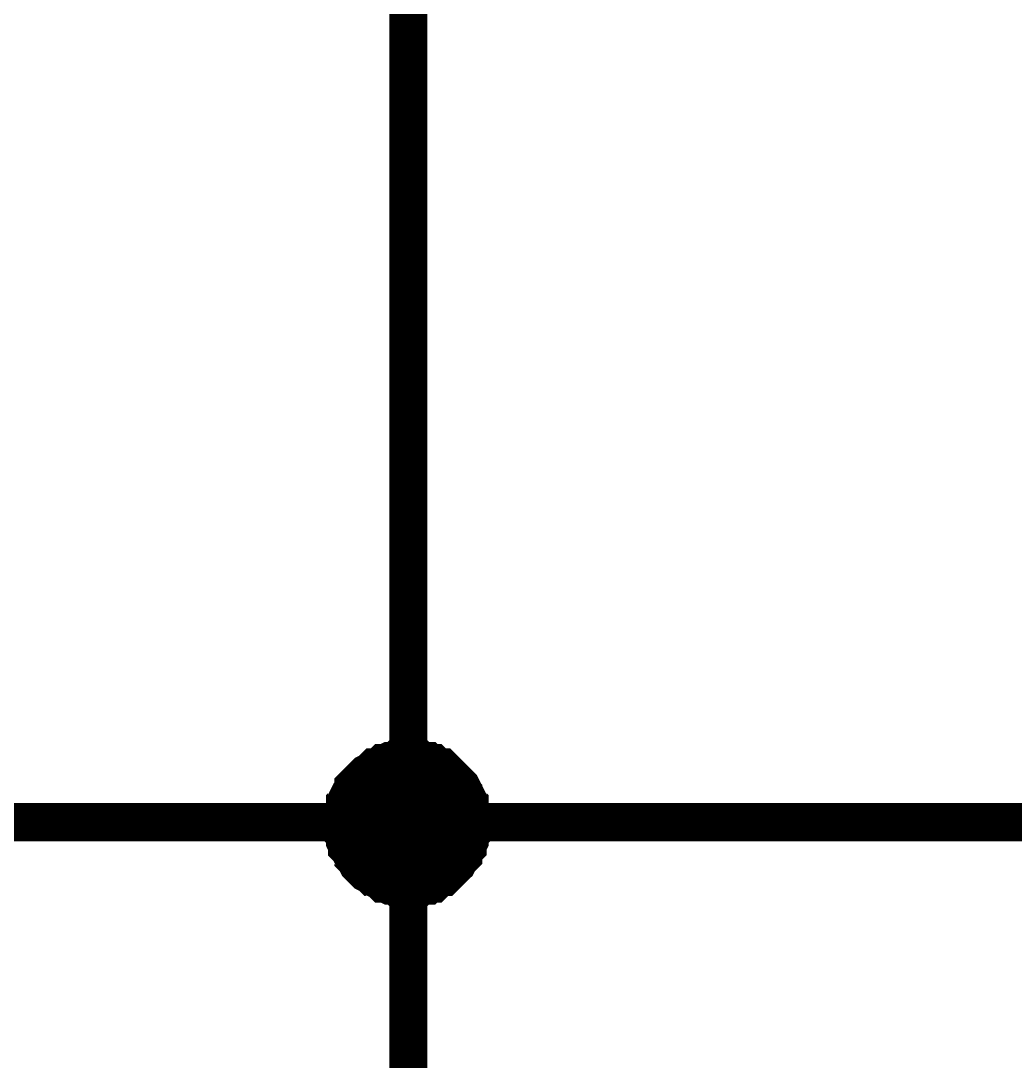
# Model space of a CAD drawing. Header units: millimetres. Extents: x -2024 to 917, y -725 to 13.
# Drawn here: x -1782.01 to -1774.22, y -188.53 to -180.37 of the extents above; entities that cross this region are included whole.
import ezdxf

# ---------------------------------------------------------------- set-up
doc = ezdxf.new("R2010")
doc.units = ezdxf.units.MM

msp = doc.modelspace()

# ---------------------------------------------------------------- linework, layer by layer
at = {"color": 7}
for points, const_width in [([(-1776.4764, -169.1717), (-1778.9756, -169.1717), (-1778.9756, -186.6579)], 0.2997), ([(-1779.4887, -186.6579), (-1779.4887, -186.6413), (-1779.4887, -186.6082), (-1779.4887, -186.5917), (-1779.4721, -186.5585), (-1779.4721, -186.542), (-1779.4721, -186.5089), (-1779.4556, -186.4923), (-1779.4556, -186.4758), (-1779.439, -186.4426), (-1779.4225, -186.4261), (-1779.4059, -186.4095), (-1779.4059, -186.3764), (-1779.3894, -186.3598), (-1779.3728, -186.3433), (-1779.3563, -186.3267), (-1779.3397, -186.3102), (-1779.3232, -186.2936), (-1779.3066, -186.277), (-1779.2735, -186.2605), (-1779.257, -186.2439), (-1779.2404, -186.2274), (-1779.2239, -186.2274), (-1779.1908, -186.2108), (-1779.1742, -186.1943), (-1779.1577, -186.1943), (-1779.1246, -186.1777), (-1779.108, -186.1777), (-1779.0749, -186.1777), (-1779.0583, -186.1611), (-1779.0252, -186.1611), (-1779.0087, -186.1611), (-1778.9756, -186.1611)], 0.2997), ([(-1779.4887, -186.6579), (-1779.4887, -186.6413), (-1779.4887, -186.6082), (-1779.4887, -186.5917), (-1779.4721, -186.5585), (-1779.4721, -186.542), (-1779.4721, -186.5089), (-1779.4556, -186.4923), (-1779.4556, -186.4758), (-1779.439, -186.4426), (-1779.4225, -186.4261), (-1779.4059, -186.4095), (-1779.4059, -186.3764), (-1779.3894, -186.3598), (-1779.3728, -186.3433), (-1779.3563, -186.3267), (-1779.3397, -186.3102), (-1779.3232, -186.2936), (-1779.3066, -186.277), (-1779.2735, -186.2605), (-1779.257, -186.2439), (-1779.2404, -186.2274), (-1779.2239, -186.2274), (-1779.1908, -186.2108), (-1779.1742, -186.1943), (-1779.1577, -186.1943), (-1779.1246, -186.1777), (-1779.108, -186.1777), (-1779.0749, -186.1777), (-1779.0583, -186.1611), (-1779.0252, -186.1611), (-1779.0087, -186.1611), (-1778.9756, -186.1611)], 0.2997), ([(-1779.4887, -186.6579), (-1779.4887, -186.6413), (-1779.4887, -186.6082), (-1779.4887, -186.5917), (-1779.4721, -186.5585), (-1779.4721, -186.542), (-1779.4721, -186.5089), (-1779.4556, -186.4923), (-1779.4556, -186.4758), (-1779.439, -186.4426), (-1779.4225, -186.4261), (-1779.4059, -186.4095), (-1779.4059, -186.3764), (-1779.3894, -186.3598), (-1779.3728, -186.3433), (-1779.3563, -186.3267), (-1779.3397, -186.3102), (-1779.3232, -186.2936), (-1779.3066, -186.277), (-1779.2735, -186.2605), (-1779.257, -186.2439), (-1779.2404, -186.2274), (-1779.2239, -186.2274), (-1779.1908, -186.2108), (-1779.1742, -186.1943), (-1779.1577, -186.1943), (-1779.1246, -186.1777), (-1779.108, -186.1777), (-1779.0749, -186.1777), (-1779.0583, -186.1611), (-1779.0252, -186.1611), (-1779.0087, -186.1611), (-1778.9756, -186.1611)], 0.2997), ([(-1779.4887, -186.6579), (-1779.4887, -186.6413), (-1779.4887, -186.6082), (-1779.4887, -186.5917), (-1779.4721, -186.5585), (-1779.4721, -186.542), (-1779.4721, -186.5089), (-1779.4556, -186.4923), (-1779.4556, -186.4758), (-1779.439, -186.4426), (-1779.4225, -186.4261), (-1779.4059, -186.4095), (-1779.4059, -186.3764), (-1779.3894, -186.3598), (-1779.3728, -186.3433), (-1779.3563, -186.3267), (-1779.3397, -186.3102), (-1779.3232, -186.2936), (-1779.3066, -186.277), (-1779.2735, -186.2605), (-1779.257, -186.2439), (-1779.2404, -186.2274), (-1779.2239, -186.2274), (-1779.1908, -186.2108), (-1779.1742, -186.1943), (-1779.1577, -186.1943), (-1779.1246, -186.1777), (-1779.108, -186.1777), (-1779.0749, -186.1777), (-1779.0583, -186.1611), (-1779.0252, -186.1611), (-1779.0087, -186.1611), (-1778.9756, -186.1611)], 0.2997), ([(-1779.4887, -186.6579), (-1779.4887, -186.6413), (-1779.4887, -186.6082), (-1779.4887, -186.5917), (-1779.4721, -186.5585), (-1779.4721, -186.542), (-1779.4721, -186.5089), (-1779.4556, -186.4923), (-1779.4556, -186.4758), (-1779.439, -186.4426), (-1779.4225, -186.4261), (-1779.4059, -186.4095), (-1779.4059, -186.3764), (-1779.3894, -186.3598), (-1779.3728, -186.3433), (-1779.3563, -186.3267), (-1779.3397, -186.3102), (-1779.3232, -186.2936), (-1779.3066, -186.277), (-1779.2735, -186.2605), (-1779.257, -186.2439), (-1779.2404, -186.2274), (-1779.2239, -186.2274), (-1779.1908, -186.2108), (-1779.1742, -186.1943), (-1779.1577, -186.1943), (-1779.1246, -186.1777), (-1779.108, -186.1777), (-1779.0749, -186.1777), (-1779.0583, -186.1611), (-1779.0252, -186.1611), (-1779.0087, -186.1611), (-1778.9756, -186.1611)], 0.2997), ([(-1779.4887, -186.6579), (-1779.4887, -186.6413), (-1779.4887, -186.6082), (-1779.4887, -186.5917), (-1779.4721, -186.5585), (-1779.4721, -186.542), (-1779.4721, -186.5089), (-1779.4556, -186.4923), (-1779.4556, -186.4758), (-1779.439, -186.4426), (-1779.4225, -186.4261), (-1779.4059, -186.4095), (-1779.4059, -186.3764), (-1779.3894, -186.3598), (-1779.3728, -186.3433), (-1779.3563, -186.3267), (-1779.3397, -186.3102), (-1779.3232, -186.2936), (-1779.3066, -186.277), (-1779.2735, -186.2605), (-1779.257, -186.2439), (-1779.2404, -186.2274), (-1779.2239, -186.2274), (-1779.1908, -186.2108), (-1779.1742, -186.1943), (-1779.1577, -186.1943), (-1779.1246, -186.1777), (-1779.108, -186.1777), (-1779.0749, -186.1777), (-1779.0583, -186.1611), (-1779.0252, -186.1611), (-1779.0087, -186.1611), (-1778.9756, -186.1611)], 0.2997), ([(-1778.9756, -186.1611), (-1778.9756, -186.1611)], 0.2997), ([(-1778.9756, -186.1611), (-1778.9425, -186.1611), (-1778.9259, -186.1611), (-1778.8928, -186.1611), (-1778.8763, -186.1777), (-1778.8432, -186.1777), (-1778.8266, -186.1777), (-1778.8101, -186.1943), (-1778.777, -186.1943), (-1778.7604, -186.2108), (-1778.7439, -186.2274), (-1778.7108, -186.2274), (-1778.6942, -186.2439), (-1778.6777, -186.2605), (-1778.6611, -186.277), (-1778.6446, -186.2936), (-1778.628, -186.3102), (-1778.6115, -186.3267), (-1778.5949, -186.3433), (-1778.5784, -186.3598), (-1778.5618, -186.3764), (-1778.5453, -186.4095), (-1778.5453, -186.4261), (-1778.5287, -186.4426), (-1778.5122, -186.4758), (-1778.5122, -186.4923), (-1778.4956, -186.5089), (-1778.4956, -186.542), (-1778.4956, -186.5585), (-1778.4791, -186.5917), (-1778.4791, -186.6082), (-1778.4791, -186.6413), (-1778.4791, -186.6579)], 0.2997), ([(-1778.9756, -186.1611), (-1778.9756, -186.1611)], 0.2997), ([(-1778.9756, -186.1611), (-1778.9425, -186.1611), (-1778.9259, -186.1611), (-1778.8928, -186.1611), (-1778.8763, -186.1777), (-1778.8432, -186.1777), (-1778.8266, -186.1777), (-1778.8101, -186.1943), (-1778.777, -186.1943), (-1778.7604, -186.2108), (-1778.7439, -186.2274), (-1778.7108, -186.2274), (-1778.6942, -186.2439), (-1778.6777, -186.2605), (-1778.6611, -186.277), (-1778.6446, -186.2936), (-1778.628, -186.3102), (-1778.6115, -186.3267), (-1778.5949, -186.3433), (-1778.5784, -186.3598), (-1778.5618, -186.3764), (-1778.5453, -186.4095), (-1778.5453, -186.4261), (-1778.5287, -186.4426), (-1778.5122, -186.4758), (-1778.5122, -186.4923), (-1778.4956, -186.5089), (-1778.4956, -186.542), (-1778.4956, -186.5585), (-1778.4791, -186.5917), (-1778.4791, -186.6082), (-1778.4791, -186.6413), (-1778.4791, -186.6579)], 0.2997), ([(-1778.9756, -186.1611), (-1778.9756, -186.1611)], 0.2997), ([(-1778.9756, -186.1611), (-1778.9425, -186.1611), (-1778.9259, -186.1611), (-1778.8928, -186.1611), (-1778.8763, -186.1777), (-1778.8432, -186.1777), (-1778.8266, -186.1777), (-1778.8101, -186.1943), (-1778.777, -186.1943), (-1778.7604, -186.2108), (-1778.7439, -186.2274), (-1778.7108, -186.2274), (-1778.6942, -186.2439), (-1778.6777, -186.2605), (-1778.6611, -186.277), (-1778.6446, -186.2936), (-1778.628, -186.3102), (-1778.6115, -186.3267), (-1778.5949, -186.3433), (-1778.5784, -186.3598), (-1778.5618, -186.3764), (-1778.5453, -186.4095), (-1778.5453, -186.4261), (-1778.5287, -186.4426), (-1778.5122, -186.4758), (-1778.5122, -186.4923), (-1778.4956, -186.5089), (-1778.4956, -186.542), (-1778.4956, -186.5585), (-1778.4791, -186.5917), (-1778.4791, -186.6082), (-1778.4791, -186.6413), (-1778.4791, -186.6579)], 0.2997), ([(-1778.9756, -186.1611), (-1778.9756, -186.1611)], 0.2997), ([(-1778.9756, -186.1611), (-1778.9425, -186.1611), (-1778.9259, -186.1611), (-1778.8928, -186.1611), (-1778.8763, -186.1777), (-1778.8432, -186.1777), (-1778.8266, -186.1777), (-1778.8101, -186.1943), (-1778.777, -186.1943), (-1778.7604, -186.2108), (-1778.7439, -186.2274), (-1778.7108, -186.2274), (-1778.6942, -186.2439), (-1778.6777, -186.2605), (-1778.6611, -186.277), (-1778.6446, -186.2936), (-1778.628, -186.3102), (-1778.6115, -186.3267), (-1778.5949, -186.3433), (-1778.5784, -186.3598), (-1778.5618, -186.3764), (-1778.5453, -186.4095), (-1778.5453, -186.4261), (-1778.5287, -186.4426), (-1778.5122, -186.4758), (-1778.5122, -186.4923), (-1778.4956, -186.5089), (-1778.4956, -186.542), (-1778.4956, -186.5585), (-1778.4791, -186.5917), (-1778.4791, -186.6082), (-1778.4791, -186.6413), (-1778.4791, -186.6579)], 0.2997), ([(-1778.9756, -186.1611), (-1778.9756, -186.1611)], 0.2997), ([(-1778.9756, -186.1611), (-1778.9425, -186.1611), (-1778.9259, -186.1611), (-1778.8928, -186.1611), (-1778.8763, -186.1777), (-1778.8432, -186.1777), (-1778.8266, -186.1777), (-1778.8101, -186.1943), (-1778.777, -186.1943), (-1778.7604, -186.2108), (-1778.7439, -186.2274), (-1778.7108, -186.2274), (-1778.6942, -186.2439), (-1778.6777, -186.2605), (-1778.6611, -186.277), (-1778.6446, -186.2936), (-1778.628, -186.3102), (-1778.6115, -186.3267), (-1778.5949, -186.3433), (-1778.5784, -186.3598), (-1778.5618, -186.3764), (-1778.5453, -186.4095), (-1778.5453, -186.4261), (-1778.5287, -186.4426), (-1778.5122, -186.4758), (-1778.5122, -186.4923), (-1778.4956, -186.5089), (-1778.4956, -186.542), (-1778.4956, -186.5585), (-1778.4791, -186.5917), (-1778.4791, -186.6082), (-1778.4791, -186.6413), (-1778.4791, -186.6579)], 0.2997), ([(-1778.9756, -186.1611), (-1778.9756, -186.1611)], 0.2997), ([(-1778.9756, -186.1611), (-1778.9425, -186.1611), (-1778.9259, -186.1611), (-1778.8928, -186.1611), (-1778.8763, -186.1777), (-1778.8432, -186.1777), (-1778.8266, -186.1777), (-1778.8101, -186.1943), (-1778.777, -186.1943), (-1778.7604, -186.2108), (-1778.7439, -186.2274), (-1778.7108, -186.2274), (-1778.6942, -186.2439), (-1778.6777, -186.2605), (-1778.6611, -186.277), (-1778.6446, -186.2936), (-1778.628, -186.3102), (-1778.6115, -186.3267), (-1778.5949, -186.3433), (-1778.5784, -186.3598), (-1778.5618, -186.3764), (-1778.5453, -186.4095), (-1778.5453, -186.4261), (-1778.5287, -186.4426), (-1778.5122, -186.4758), (-1778.5122, -186.4923), (-1778.4956, -186.5089), (-1778.4956, -186.542), (-1778.4956, -186.5585), (-1778.4791, -186.5917), (-1778.4791, -186.6082), (-1778.4791, -186.6413), (-1778.4791, -186.6579)], 0.2997), ([(-1779.4887, -186.6579), (-1779.4887, -186.6413), (-1779.4887, -186.6082), (-1779.4887, -186.5917), (-1779.4721, -186.5585), (-1779.4721, -186.542), (-1779.4721, -186.5089), (-1779.4556, -186.4923), (-1779.4556, -186.4758), (-1779.439, -186.4426), (-1779.4225, -186.4261), (-1779.4059, -186.4095), (-1779.4059, -186.3764), (-1779.3894, -186.3598), (-1779.3728, -186.3433), (-1779.3563, -186.3267), (-1779.3397, -186.3102), (-1779.3232, -186.2936), (-1779.3066, -186.277), (-1779.2735, -186.2605), (-1779.257, -186.2439), (-1779.2404, -186.2274), (-1779.2239, -186.2274), (-1779.1908, -186.2108), (-1779.1742, -186.1943), (-1779.1577, -186.1943), (-1779.1246, -186.1777), (-1779.108, -186.1777), (-1779.0749, -186.1777), (-1779.0583, -186.1611), (-1779.0252, -186.1611), (-1779.0087, -186.1611), (-1778.9756, -186.1611)], 0.0991), ([(-1779.4887, -186.6579), (-1779.4887, -186.6413), (-1779.4887, -186.6082), (-1779.4887, -186.5917), (-1779.4721, -186.5585), (-1779.4721, -186.542), (-1779.4721, -186.5089), (-1779.4556, -186.4923), (-1779.4556, -186.4758), (-1779.439, -186.4426), (-1779.4225, -186.4261), (-1779.4059, -186.4095), (-1779.4059, -186.3764), (-1779.3894, -186.3598), (-1779.3728, -186.3433), (-1779.3563, -186.3267), (-1779.3397, -186.3102), (-1779.3232, -186.2936), (-1779.3066, -186.277), (-1779.2735, -186.2605), (-1779.257, -186.2439), (-1779.2404, -186.2274), (-1779.2239, -186.2274), (-1779.1908, -186.2108), (-1779.1742, -186.1943), (-1779.1577, -186.1943), (-1779.1246, -186.1777), (-1779.108, -186.1777), (-1779.0749, -186.1777), (-1779.0583, -186.1611), (-1779.0252, -186.1611), (-1779.0087, -186.1611), (-1778.9756, -186.1611)], 0.0991), ([(-1779.4887, -186.6579), (-1779.4887, -186.6413), (-1779.4887, -186.6082), (-1779.4887, -186.5917), (-1779.4721, -186.5585), (-1779.4721, -186.542), (-1779.4721, -186.5089), (-1779.4556, -186.4923), (-1779.4556, -186.4758), (-1779.439, -186.4426), (-1779.4225, -186.4261), (-1779.4059, -186.4095), (-1779.4059, -186.3764), (-1779.3894, -186.3598), (-1779.3728, -186.3433), (-1779.3563, -186.3267), (-1779.3397, -186.3102), (-1779.3232, -186.2936), (-1779.3066, -186.277), (-1779.2735, -186.2605), (-1779.257, -186.2439), (-1779.2404, -186.2274), (-1779.2239, -186.2274), (-1779.1908, -186.2108), (-1779.1742, -186.1943), (-1779.1577, -186.1943), (-1779.1246, -186.1777), (-1779.108, -186.1777), (-1779.0749, -186.1777), (-1779.0583, -186.1611), (-1779.0252, -186.1611), (-1779.0087, -186.1611), (-1778.9756, -186.1611)], 0.0991), ([(-1779.4887, -186.6579), (-1779.4887, -186.6413), (-1779.4887, -186.6082), (-1779.4887, -186.5917), (-1779.4721, -186.5585), (-1779.4721, -186.542), (-1779.4721, -186.5089), (-1779.4556, -186.4923), (-1779.4556, -186.4758), (-1779.439, -186.4426), (-1779.4225, -186.4261), (-1779.4059, -186.4095), (-1779.4059, -186.3764), (-1779.3894, -186.3598), (-1779.3728, -186.3433), (-1779.3563, -186.3267), (-1779.3397, -186.3102), (-1779.3232, -186.2936), (-1779.3066, -186.277), (-1779.2735, -186.2605), (-1779.257, -186.2439), (-1779.2404, -186.2274), (-1779.2239, -186.2274), (-1779.1908, -186.2108), (-1779.1742, -186.1943), (-1779.1577, -186.1943), (-1779.1246, -186.1777), (-1779.108, -186.1777), (-1779.0749, -186.1777), (-1779.0583, -186.1611), (-1779.0252, -186.1611), (-1779.0087, -186.1611), (-1778.9756, -186.1611)], 0.0991), ([(-1779.4887, -186.6579), (-1779.4887, -186.6413), (-1779.4887, -186.6082), (-1779.4887, -186.5917), (-1779.4721, -186.5585), (-1779.4721, -186.542), (-1779.4721, -186.5089), (-1779.4556, -186.4923), (-1779.4556, -186.4758), (-1779.439, -186.4426), (-1779.4225, -186.4261), (-1779.4059, -186.4095), (-1779.4059, -186.3764), (-1779.3894, -186.3598), (-1779.3728, -186.3433), (-1779.3563, -186.3267), (-1779.3397, -186.3102), (-1779.3232, -186.2936), (-1779.3066, -186.277), (-1779.2735, -186.2605), (-1779.257, -186.2439), (-1779.2404, -186.2274), (-1779.2239, -186.2274), (-1779.1908, -186.2108), (-1779.1742, -186.1943), (-1779.1577, -186.1943), (-1779.1246, -186.1777), (-1779.108, -186.1777), (-1779.0749, -186.1777), (-1779.0583, -186.1611), (-1779.0252, -186.1611), (-1779.0087, -186.1611), (-1778.9756, -186.1611)], 0.0991), ([(-1779.4887, -186.6579), (-1779.4887, -186.6413), (-1779.4887, -186.6082), (-1779.4887, -186.5917), (-1779.4721, -186.5585), (-1779.4721, -186.542), (-1779.4721, -186.5089), (-1779.4556, -186.4923), (-1779.4556, -186.4758), (-1779.439, -186.4426), (-1779.4225, -186.4261), (-1779.4059, -186.4095), (-1779.4059, -186.3764), (-1779.3894, -186.3598), (-1779.3728, -186.3433), (-1779.3563, -186.3267), (-1779.3397, -186.3102), (-1779.3232, -186.2936), (-1779.3066, -186.277), (-1779.2735, -186.2605), (-1779.257, -186.2439), (-1779.2404, -186.2274), (-1779.2239, -186.2274), (-1779.1908, -186.2108), (-1779.1742, -186.1943), (-1779.1577, -186.1943), (-1779.1246, -186.1777), (-1779.108, -186.1777), (-1779.0749, -186.1777), (-1779.0583, -186.1611), (-1779.0252, -186.1611), (-1779.0087, -186.1611), (-1778.9756, -186.1611)], 0.0991), ([(-1778.9756, -186.1611), (-1778.9756, -186.1611)], 0.0991), ([(-1778.9756, -186.1611), (-1778.9425, -186.1611), (-1778.9259, -186.1611), (-1778.8928, -186.1611), (-1778.8763, -186.1777), (-1778.8432, -186.1777), (-1778.8266, -186.1777), (-1778.8101, -186.1943), (-1778.777, -186.1943), (-1778.7604, -186.2108), (-1778.7439, -186.2274), (-1778.7108, -186.2274), (-1778.6942, -186.2439), (-1778.6777, -186.2605), (-1778.6611, -186.277), (-1778.6446, -186.2936), (-1778.628, -186.3102), (-1778.6115, -186.3267), (-1778.5949, -186.3433), (-1778.5784, -186.3598), (-1778.5618, -186.3764), (-1778.5453, -186.4095), (-1778.5453, -186.4261), (-1778.5287, -186.4426), (-1778.5122, -186.4758), (-1778.5122, -186.4923), (-1778.4956, -186.5089), (-1778.4956, -186.542), (-1778.4956, -186.5585), (-1778.4791, -186.5917), (-1778.4791, -186.6082), (-1778.4791, -186.6413), (-1778.4791, -186.6579)], 0.0991), ([(-1778.9756, -186.1611), (-1778.9756, -186.1611)], 0.0991), ([(-1778.9756, -186.1611), (-1778.9425, -186.1611), (-1778.9259, -186.1611), (-1778.8928, -186.1611), (-1778.8763, -186.1777), (-1778.8432, -186.1777), (-1778.8266, -186.1777), (-1778.8101, -186.1943), (-1778.777, -186.1943), (-1778.7604, -186.2108), (-1778.7439, -186.2274), (-1778.7108, -186.2274), (-1778.6942, -186.2439), (-1778.6777, -186.2605), (-1778.6611, -186.277), (-1778.6446, -186.2936), (-1778.628, -186.3102), (-1778.6115, -186.3267), (-1778.5949, -186.3433), (-1778.5784, -186.3598), (-1778.5618, -186.3764), (-1778.5453, -186.4095), (-1778.5453, -186.4261), (-1778.5287, -186.4426), (-1778.5122, -186.4758), (-1778.5122, -186.4923), (-1778.4956, -186.5089), (-1778.4956, -186.542), (-1778.4956, -186.5585), (-1778.4791, -186.5917), (-1778.4791, -186.6082), (-1778.4791, -186.6413), (-1778.4791, -186.6579)], 0.0991), ([(-1778.9756, -186.1611), (-1778.9756, -186.1611)], 0.0991), ([(-1778.9756, -186.1611), (-1778.9425, -186.1611), (-1778.9259, -186.1611), (-1778.8928, -186.1611), (-1778.8763, -186.1777), (-1778.8432, -186.1777), (-1778.8266, -186.1777), (-1778.8101, -186.1943), (-1778.777, -186.1943), (-1778.7604, -186.2108), (-1778.7439, -186.2274), (-1778.7108, -186.2274), (-1778.6942, -186.2439), (-1778.6777, -186.2605), (-1778.6611, -186.277), (-1778.6446, -186.2936), (-1778.628, -186.3102), (-1778.6115, -186.3267), (-1778.5949, -186.3433), (-1778.5784, -186.3598), (-1778.5618, -186.3764), (-1778.5453, -186.4095), (-1778.5453, -186.4261), (-1778.5287, -186.4426), (-1778.5122, -186.4758), (-1778.5122, -186.4923), (-1778.4956, -186.5089), (-1778.4956, -186.542), (-1778.4956, -186.5585), (-1778.4791, -186.5917), (-1778.4791, -186.6082), (-1778.4791, -186.6413), (-1778.4791, -186.6579)], 0.0991), ([(-1778.9756, -186.1611), (-1778.9756, -186.1611)], 0.0991), ([(-1778.9756, -186.1611), (-1778.9425, -186.1611), (-1778.9259, -186.1611), (-1778.8928, -186.1611), (-1778.8763, -186.1777), (-1778.8432, -186.1777), (-1778.8266, -186.1777), (-1778.8101, -186.1943), (-1778.777, -186.1943), (-1778.7604, -186.2108), (-1778.7439, -186.2274), (-1778.7108, -186.2274), (-1778.6942, -186.2439), (-1778.6777, -186.2605), (-1778.6611, -186.277), (-1778.6446, -186.2936), (-1778.628, -186.3102), (-1778.6115, -186.3267), (-1778.5949, -186.3433), (-1778.5784, -186.3598), (-1778.5618, -186.3764), (-1778.5453, -186.4095), (-1778.5453, -186.4261), (-1778.5287, -186.4426), (-1778.5122, -186.4758), (-1778.5122, -186.4923), (-1778.4956, -186.5089), (-1778.4956, -186.542), (-1778.4956, -186.5585), (-1778.4791, -186.5917), (-1778.4791, -186.6082), (-1778.4791, -186.6413), (-1778.4791, -186.6579)], 0.0991), ([(-1778.9756, -186.1611), (-1778.9756, -186.1611)], 0.0991), ([(-1778.9756, -186.1611), (-1778.9425, -186.1611), (-1778.9259, -186.1611), (-1778.8928, -186.1611), (-1778.8763, -186.1777), (-1778.8432, -186.1777), (-1778.8266, -186.1777), (-1778.8101, -186.1943), (-1778.777, -186.1943), (-1778.7604, -186.2108), (-1778.7439, -186.2274), (-1778.7108, -186.2274), (-1778.6942, -186.2439), (-1778.6777, -186.2605), (-1778.6611, -186.277), (-1778.6446, -186.2936), (-1778.628, -186.3102), (-1778.6115, -186.3267), (-1778.5949, -186.3433), (-1778.5784, -186.3598), (-1778.5618, -186.3764), (-1778.5453, -186.4095), (-1778.5453, -186.4261), (-1778.5287, -186.4426), (-1778.5122, -186.4758), (-1778.5122, -186.4923), (-1778.4956, -186.5089), (-1778.4956, -186.542), (-1778.4956, -186.5585), (-1778.4791, -186.5917), (-1778.4791, -186.6082), (-1778.4791, -186.6413), (-1778.4791, -186.6579)], 0.0991), ([(-1778.9756, -186.1611), (-1778.9756, -186.1611)], 0.0991), ([(-1778.9756, -186.1611), (-1778.9425, -186.1611), (-1778.9259, -186.1611), (-1778.8928, -186.1611), (-1778.8763, -186.1777), (-1778.8432, -186.1777), (-1778.8266, -186.1777), (-1778.8101, -186.1943), (-1778.777, -186.1943), (-1778.7604, -186.2108), (-1778.7439, -186.2274), (-1778.7108, -186.2274), (-1778.6942, -186.2439), (-1778.6777, -186.2605), (-1778.6611, -186.277), (-1778.6446, -186.2936), (-1778.628, -186.3102), (-1778.6115, -186.3267), (-1778.5949, -186.3433), (-1778.5784, -186.3598), (-1778.5618, -186.3764), (-1778.5453, -186.4095), (-1778.5453, -186.4261), (-1778.5287, -186.4426), (-1778.5122, -186.4758), (-1778.5122, -186.4923), (-1778.4956, -186.5089), (-1778.4956, -186.542), (-1778.4956, -186.5585), (-1778.4791, -186.5917), (-1778.4791, -186.6082), (-1778.4791, -186.6413), (-1778.4791, -186.6579)], 0.0991), ([(-1886.4251, -186.6579), (-1863.9322, -186.6579), (-1788.9724, -186.6579), (-1778.9756, -186.6579), (-1731.5071, -186.6579)], 0.2997), ([(-1778.9756, -187.1712), (-1779.0087, -187.1712), (-1779.0252, -187.1712), (-1779.0583, -187.1712), (-1779.0749, -187.1547), (-1779.108, -187.1547), (-1779.1246, -187.1547), (-1779.1577, -187.1381), (-1779.1742, -187.1381), (-1779.1908, -187.1216), (-1779.2239, -187.105), (-1779.2404, -187.0884), (-1779.257, -187.0884), (-1779.2735, -187.0719), (-1779.3066, -187.0553), (-1779.3232, -187.0388), (-1779.3397, -187.0222), (-1779.3563, -187.0056), (-1779.3728, -186.9891), (-1779.3894, -186.956), (-1779.4059, -186.9394), (-1779.4059, -186.9228), (-1779.4225, -186.9063), (-1779.439, -186.8732), (-1779.4556, -186.8566), (-1779.4556, -186.84), (-1779.4721, -186.8069), (-1779.4721, -186.7904), (-1779.4721, -186.7573), (-1779.4887, -186.7407), (-1779.4887, -186.7076), (-1779.4887, -186.691), (-1779.4887, -186.6579)], 0.2997), ([(-1779.4887, -186.6579), (-1779.4887, -186.6579)], 0.2997), ([(-1778.9756, -187.1712), (-1779.0087, -187.1712), (-1779.0252, -187.1712), (-1779.0583, -187.1712), (-1779.0749, -187.1547), (-1779.108, -187.1547), (-1779.1246, -187.1547), (-1779.1577, -187.1381), (-1779.1742, -187.1381), (-1779.1908, -187.1216), (-1779.2239, -187.105), (-1779.2404, -187.0884), (-1779.257, -187.0884), (-1779.2735, -187.0719), (-1779.3066, -187.0553), (-1779.3232, -187.0388), (-1779.3397, -187.0222), (-1779.3563, -187.0056), (-1779.3728, -186.9891), (-1779.3894, -186.956), (-1779.4059, -186.9394), (-1779.4059, -186.9228), (-1779.4225, -186.9063), (-1779.439, -186.8732), (-1779.4556, -186.8566), (-1779.4556, -186.84), (-1779.4721, -186.8069), (-1779.4721, -186.7904), (-1779.4721, -186.7573), (-1779.4887, -186.7407), (-1779.4887, -186.7076), (-1779.4887, -186.691), (-1779.4887, -186.6579)], 0.2997), ([(-1779.4887, -186.6579), (-1779.4887, -186.6579)], 0.2997), ([(-1778.9756, -187.1712), (-1779.0087, -187.1712), (-1779.0252, -187.1712), (-1779.0583, -187.1712), (-1779.0749, -187.1547), (-1779.108, -187.1547), (-1779.1246, -187.1547), (-1779.1577, -187.1381), (-1779.1742, -187.1381), (-1779.1908, -187.1216), (-1779.2239, -187.105), (-1779.2404, -187.0884), (-1779.257, -187.0884), (-1779.2735, -187.0719), (-1779.3066, -187.0553), (-1779.3232, -187.0388), (-1779.3397, -187.0222), (-1779.3563, -187.0056), (-1779.3728, -186.9891), (-1779.3894, -186.956), (-1779.4059, -186.9394), (-1779.4059, -186.9228), (-1779.4225, -186.9063), (-1779.439, -186.8732), (-1779.4556, -186.8566), (-1779.4556, -186.84), (-1779.4721, -186.8069), (-1779.4721, -186.7904), (-1779.4721, -186.7573), (-1779.4887, -186.7407), (-1779.4887, -186.7076), (-1779.4887, -186.691), (-1779.4887, -186.6579)], 0.2997), ([(-1779.4887, -186.6579), (-1779.4887, -186.6579)], 0.2997), ([(-1778.9756, -187.1712), (-1779.0087, -187.1712), (-1779.0252, -187.1712), (-1779.0583, -187.1712), (-1779.0749, -187.1547), (-1779.108, -187.1547), (-1779.1246, -187.1547), (-1779.1577, -187.1381), (-1779.1742, -187.1381), (-1779.1908, -187.1216), (-1779.2239, -187.105), (-1779.2404, -187.0884), (-1779.257, -187.0884), (-1779.2735, -187.0719), (-1779.3066, -187.0553), (-1779.3232, -187.0388), (-1779.3397, -187.0222), (-1779.3563, -187.0056), (-1779.3728, -186.9891), (-1779.3894, -186.956), (-1779.4059, -186.9394), (-1779.4059, -186.9228), (-1779.4225, -186.9063), (-1779.439, -186.8732), (-1779.4556, -186.8566), (-1779.4556, -186.84), (-1779.4721, -186.8069), (-1779.4721, -186.7904), (-1779.4721, -186.7573), (-1779.4887, -186.7407), (-1779.4887, -186.7076), (-1779.4887, -186.691), (-1779.4887, -186.6579)], 0.2997), ([(-1779.4887, -186.6579), (-1779.4887, -186.6579)], 0.2997), ([(-1778.9756, -187.1712), (-1779.0087, -187.1712), (-1779.0252, -187.1712), (-1779.0583, -187.1712), (-1779.0749, -187.1547), (-1779.108, -187.1547), (-1779.1246, -187.1547), (-1779.1577, -187.1381), (-1779.1742, -187.1381), (-1779.1908, -187.1216), (-1779.2239, -187.105), (-1779.2404, -187.0884), (-1779.257, -187.0884), (-1779.2735, -187.0719), (-1779.3066, -187.0553), (-1779.3232, -187.0388), (-1779.3397, -187.0222), (-1779.3563, -187.0056), (-1779.3728, -186.9891), (-1779.3894, -186.956), (-1779.4059, -186.9394), (-1779.4059, -186.9228), (-1779.4225, -186.9063), (-1779.439, -186.8732), (-1779.4556, -186.8566), (-1779.4556, -186.84), (-1779.4721, -186.8069), (-1779.4721, -186.7904), (-1779.4721, -186.7573), (-1779.4887, -186.7407), (-1779.4887, -186.7076), (-1779.4887, -186.691), (-1779.4887, -186.6579)], 0.2997), ([(-1779.4887, -186.6579), (-1779.4887, -186.6579)], 0.2997), ([(-1778.9756, -187.1712), (-1779.0087, -187.1712), (-1779.0252, -187.1712), (-1779.0583, -187.1712), (-1779.0749, -187.1547), (-1779.108, -187.1547), (-1779.1246, -187.1547), (-1779.1577, -187.1381), (-1779.1742, -187.1381), (-1779.1908, -187.1216), (-1779.2239, -187.105), (-1779.2404, -187.0884), (-1779.257, -187.0884), (-1779.2735, -187.0719), (-1779.3066, -187.0553), (-1779.3232, -187.0388), (-1779.3397, -187.0222), (-1779.3563, -187.0056), (-1779.3728, -186.9891), (-1779.3894, -186.956), (-1779.4059, -186.9394), (-1779.4059, -186.9228), (-1779.4225, -186.9063), (-1779.439, -186.8732), (-1779.4556, -186.8566), (-1779.4556, -186.84), (-1779.4721, -186.8069), (-1779.4721, -186.7904), (-1779.4721, -186.7573), (-1779.4887, -186.7407), (-1779.4887, -186.7076), (-1779.4887, -186.691), (-1779.4887, -186.6579)], 0.2997), ([(-1779.4887, -186.6579), (-1779.4887, -186.6579)], 0.2997), ([(-1778.4791, -186.6579), (-1778.4791, -186.691), (-1778.4791, -186.7076), (-1778.4791, -186.7407), (-1778.4956, -186.7573), (-1778.4956, -186.7904), (-1778.4956, -186.8069), (-1778.5122, -186.84), (-1778.5122, -186.8566), (-1778.5287, -186.8732), (-1778.5453, -186.9063), (-1778.5453, -186.9228), (-1778.5618, -186.9394), (-1778.5784, -186.956), (-1778.5949, -186.9891), (-1778.6115, -187.0056), (-1778.628, -187.0222), (-1778.6446, -187.0388), (-1778.6611, -187.0553), (-1778.6777, -187.0719), (-1778.6942, -187.0884), (-1778.7108, -187.0884), (-1778.7439, -187.105), (-1778.7604, -187.1216), (-1778.777, -187.1381), (-1778.8101, -187.1381), (-1778.8266, -187.1547), (-1778.8432, -187.1547), (-1778.8763, -187.1547), (-1778.8928, -187.1712), (-1778.9259, -187.1712), (-1778.9425, -187.1712), (-1778.9756, -187.1712)], 0.2997), ([(-1778.4791, -186.6579), (-1778.4791, -186.691), (-1778.4791, -186.7076), (-1778.4791, -186.7407), (-1778.4956, -186.7573), (-1778.4956, -186.7904), (-1778.4956, -186.8069), (-1778.5122, -186.84), (-1778.5122, -186.8566), (-1778.5287, -186.8732), (-1778.5453, -186.9063), (-1778.5453, -186.9228), (-1778.5618, -186.9394), (-1778.5784, -186.956), (-1778.5949, -186.9891), (-1778.6115, -187.0056), (-1778.628, -187.0222), (-1778.6446, -187.0388), (-1778.6611, -187.0553), (-1778.6777, -187.0719), (-1778.6942, -187.0884), (-1778.7108, -187.0884), (-1778.7439, -187.105), (-1778.7604, -187.1216), (-1778.777, -187.1381), (-1778.8101, -187.1381), (-1778.8266, -187.1547), (-1778.8432, -187.1547), (-1778.8763, -187.1547), (-1778.8928, -187.1712), (-1778.9259, -187.1712), (-1778.9425, -187.1712), (-1778.9756, -187.1712)], 0.2997), ([(-1778.9756, -186.6579), (-1778.9756, -201.6602)], 0.2997), ([(-1778.4791, -186.6579), (-1778.4791, -186.691), (-1778.4791, -186.7076), (-1778.4791, -186.7407), (-1778.4956, -186.7573), (-1778.4956, -186.7904), (-1778.4956, -186.8069), (-1778.5122, -186.84), (-1778.5122, -186.8566), (-1778.5287, -186.8732), (-1778.5453, -186.9063), (-1778.5453, -186.9228), (-1778.5618, -186.9394), (-1778.5784, -186.956), (-1778.5949, -186.9891), (-1778.6115, -187.0056), (-1778.628, -187.0222), (-1778.6446, -187.0388), (-1778.6611, -187.0553), (-1778.6777, -187.0719), (-1778.6942, -187.0884), (-1778.7108, -187.0884), (-1778.7439, -187.105), (-1778.7604, -187.1216), (-1778.777, -187.1381), (-1778.8101, -187.1381), (-1778.8266, -187.1547), (-1778.8432, -187.1547), (-1778.8763, -187.1547), (-1778.8928, -187.1712), (-1778.9259, -187.1712), (-1778.9425, -187.1712), (-1778.9756, -187.1712)], 0.2997), ([(-1778.4791, -186.6579), (-1778.4791, -186.691), (-1778.4791, -186.7076), (-1778.4791, -186.7407), (-1778.4956, -186.7573), (-1778.4956, -186.7904), (-1778.4956, -186.8069), (-1778.5122, -186.84), (-1778.5122, -186.8566), (-1778.5287, -186.8732), (-1778.5453, -186.9063), (-1778.5453, -186.9228), (-1778.5618, -186.9394), (-1778.5784, -186.956), (-1778.5949, -186.9891), (-1778.6115, -187.0056), (-1778.628, -187.0222), (-1778.6446, -187.0388), (-1778.6611, -187.0553), (-1778.6777, -187.0719), (-1778.6942, -187.0884), (-1778.7108, -187.0884), (-1778.7439, -187.105), (-1778.7604, -187.1216), (-1778.777, -187.1381), (-1778.8101, -187.1381), (-1778.8266, -187.1547), (-1778.8432, -187.1547), (-1778.8763, -187.1547), (-1778.8928, -187.1712), (-1778.9259, -187.1712), (-1778.9425, -187.1712), (-1778.9756, -187.1712)], 0.2997), ([(-1778.4791, -186.6579), (-1778.4791, -186.691), (-1778.4791, -186.7076), (-1778.4791, -186.7407), (-1778.4956, -186.7573), (-1778.4956, -186.7904), (-1778.4956, -186.8069), (-1778.5122, -186.84), (-1778.5122, -186.8566), (-1778.5287, -186.8732), (-1778.5453, -186.9063), (-1778.5453, -186.9228), (-1778.5618, -186.9394), (-1778.5784, -186.956), (-1778.5949, -186.9891), (-1778.6115, -187.0056), (-1778.628, -187.0222), (-1778.6446, -187.0388), (-1778.6611, -187.0553), (-1778.6777, -187.0719), (-1778.6942, -187.0884), (-1778.7108, -187.0884), (-1778.7439, -187.105), (-1778.7604, -187.1216), (-1778.777, -187.1381), (-1778.8101, -187.1381), (-1778.8266, -187.1547), (-1778.8432, -187.1547), (-1778.8763, -187.1547), (-1778.8928, -187.1712), (-1778.9259, -187.1712), (-1778.9425, -187.1712), (-1778.9756, -187.1712)], 0.2997), ([(-1778.4791, -186.6579), (-1778.4791, -186.691), (-1778.4791, -186.7076), (-1778.4791, -186.7407), (-1778.4956, -186.7573), (-1778.4956, -186.7904), (-1778.4956, -186.8069), (-1778.5122, -186.84), (-1778.5122, -186.8566), (-1778.5287, -186.8732), (-1778.5453, -186.9063), (-1778.5453, -186.9228), (-1778.5618, -186.9394), (-1778.5784, -186.956), (-1778.5949, -186.9891), (-1778.6115, -187.0056), (-1778.628, -187.0222), (-1778.6446, -187.0388), (-1778.6611, -187.0553), (-1778.6777, -187.0719), (-1778.6942, -187.0884), (-1778.7108, -187.0884), (-1778.7439, -187.105), (-1778.7604, -187.1216), (-1778.777, -187.1381), (-1778.8101, -187.1381), (-1778.8266, -187.1547), (-1778.8432, -187.1547), (-1778.8763, -187.1547), (-1778.8928, -187.1712), (-1778.9259, -187.1712), (-1778.9425, -187.1712), (-1778.9756, -187.1712)], 0.2997), ([(-1778.4791, -186.6579), (-1778.4791, -186.6579), (-1778.4791, -186.6579), (-1778.4791, -186.6579), (-1778.4791, -186.6579), (-1778.4791, -186.6579), (-1778.4791, -186.6579), (-1778.4791, -186.6579), (-1778.4791, -186.6579), (-1778.4791, -186.6579), (-1778.4791, -186.6579), (-1778.4791, -186.6579), (-1778.4791, -186.6579), (-1778.4791, -186.6579), (-1778.4791, -186.6579), (-1778.4791, -186.6579), (-1778.4791, -186.6579), (-1778.4791, -186.6579), (-1778.4791, -186.6579), (-1778.4791, -186.6579), (-1778.4791, -186.6579), (-1778.4791, -186.6579), (-1778.4791, -186.6579), (-1778.4791, -186.6579), (-1778.4791, -186.6579), (-1778.4791, -186.6579), (-1778.4791, -186.6579), (-1778.4791, -186.6579), (-1778.4791, -186.6579), (-1778.4791, -186.6579), (-1778.4791, -186.6579), (-1778.4791, -186.6579), (-1778.4791, -186.6579)], 0.2997), ([(-1778.4791, -186.6579), (-1778.4791, -186.6579)], 0.2997), ([(-1778.4791, -186.6579), (-1778.4791, -186.6579), (-1778.4791, -186.6579), (-1778.4791, -186.6579), (-1778.4791, -186.6579), (-1778.4791, -186.6579), (-1778.4791, -186.6579), (-1778.4791, -186.6579), (-1778.4791, -186.6579), (-1778.4791, -186.6579), (-1778.4791, -186.6579), (-1778.4791, -186.6579), (-1778.4791, -186.6579), (-1778.4791, -186.6579), (-1778.4791, -186.6579), (-1778.4791, -186.6579), (-1778.4791, -186.6579), (-1778.4791, -186.6579), (-1778.4791, -186.6579), (-1778.4791, -186.6579), (-1778.4791, -186.6579), (-1778.4791, -186.6579), (-1778.4791, -186.6579), (-1778.4791, -186.6579), (-1778.4791, -186.6579), (-1778.4791, -186.6579), (-1778.4791, -186.6579), (-1778.4791, -186.6579), (-1778.4791, -186.6579), (-1778.4791, -186.6579), (-1778.4791, -186.6579), (-1778.4791, -186.6579), (-1778.4791, -186.6579)], 0.2997), ([(-1778.4791, -186.6579), (-1778.4791, -186.6579)], 0.2997), ([(-1778.4791, -186.6579), (-1778.4791, -186.6579), (-1778.4791, -186.6579), (-1778.4791, -186.6579), (-1778.4791, -186.6579), (-1778.4791, -186.6579), (-1778.4791, -186.6579), (-1778.4791, -186.6579), (-1778.4791, -186.6579), (-1778.4791, -186.6579), (-1778.4791, -186.6579), (-1778.4791, -186.6579), (-1778.4791, -186.6579), (-1778.4791, -186.6579), (-1778.4791, -186.6579), (-1778.4791, -186.6579), (-1778.4791, -186.6579), (-1778.4791, -186.6579), (-1778.4791, -186.6579), (-1778.4791, -186.6579), (-1778.4791, -186.6579), (-1778.4791, -186.6579), (-1778.4791, -186.6579), (-1778.4791, -186.6579), (-1778.4791, -186.6579), (-1778.4791, -186.6579), (-1778.4791, -186.6579), (-1778.4791, -186.6579), (-1778.4791, -186.6579), (-1778.4791, -186.6579), (-1778.4791, -186.6579), (-1778.4791, -186.6579), (-1778.4791, -186.6579)], 0.2997), ([(-1778.4791, -186.6579), (-1778.4791, -186.6579)], 0.2997), ([(-1778.4791, -186.6579), (-1778.4791, -186.6579), (-1778.4791, -186.6579), (-1778.4791, -186.6579), (-1778.4791, -186.6579), (-1778.4791, -186.6579), (-1778.4791, -186.6579), (-1778.4791, -186.6579), (-1778.4791, -186.6579), (-1778.4791, -186.6579), (-1778.4791, -186.6579), (-1778.4791, -186.6579), (-1778.4791, -186.6579), (-1778.4791, -186.6579), (-1778.4791, -186.6579), (-1778.4791, -186.6579), (-1778.4791, -186.6579), (-1778.4791, -186.6579), (-1778.4791, -186.6579), (-1778.4791, -186.6579), (-1778.4791, -186.6579), (-1778.4791, -186.6579), (-1778.4791, -186.6579), (-1778.4791, -186.6579), (-1778.4791, -186.6579), (-1778.4791, -186.6579), (-1778.4791, -186.6579), (-1778.4791, -186.6579), (-1778.4791, -186.6579), (-1778.4791, -186.6579), (-1778.4791, -186.6579), (-1778.4791, -186.6579), (-1778.4791, -186.6579)], 0.2997), ([(-1778.4791, -186.6579), (-1778.4791, -186.6579)], 0.2997), ([(-1778.4791, -186.6579), (-1778.4791, -186.6579), (-1778.4791, -186.6579), (-1778.4791, -186.6579), (-1778.4791, -186.6579), (-1778.4791, -186.6579), (-1778.4791, -186.6579), (-1778.4791, -186.6579), (-1778.4791, -186.6579), (-1778.4791, -186.6579), (-1778.4791, -186.6579), (-1778.4791, -186.6579), (-1778.4791, -186.6579), (-1778.4791, -186.6579), (-1778.4791, -186.6579), (-1778.4791, -186.6579), (-1778.4791, -186.6579), (-1778.4791, -186.6579), (-1778.4791, -186.6579), (-1778.4791, -186.6579), (-1778.4791, -186.6579), (-1778.4791, -186.6579), (-1778.4791, -186.6579), (-1778.4791, -186.6579), (-1778.4791, -186.6579), (-1778.4791, -186.6579), (-1778.4791, -186.6579), (-1778.4791, -186.6579), (-1778.4791, -186.6579), (-1778.4791, -186.6579), (-1778.4791, -186.6579), (-1778.4791, -186.6579), (-1778.4791, -186.6579)], 0.2997), ([(-1778.4791, -186.6579), (-1778.4791, -186.6579)], 0.2997), ([(-1778.4791, -186.6579), (-1778.4791, -186.6579), (-1778.4791, -186.6579), (-1778.4791, -186.6579), (-1778.4791, -186.6579), (-1778.4791, -186.6579), (-1778.4791, -186.6579), (-1778.4791, -186.6579), (-1778.4791, -186.6579), (-1778.4791, -186.6579), (-1778.4791, -186.6579), (-1778.4791, -186.6579), (-1778.4791, -186.6579), (-1778.4791, -186.6579), (-1778.4791, -186.6579), (-1778.4791, -186.6579), (-1778.4791, -186.6579), (-1778.4791, -186.6579), (-1778.4791, -186.6579), (-1778.4791, -186.6579), (-1778.4791, -186.6579), (-1778.4791, -186.6579), (-1778.4791, -186.6579), (-1778.4791, -186.6579), (-1778.4791, -186.6579), (-1778.4791, -186.6579), (-1778.4791, -186.6579), (-1778.4791, -186.6579), (-1778.4791, -186.6579), (-1778.4791, -186.6579), (-1778.4791, -186.6579), (-1778.4791, -186.6579), (-1778.4791, -186.6579)], 0.2997), ([(-1778.4791, -186.6579), (-1778.4791, -186.6579)], 0.2997), ([(-1778.9756, -187.1712), (-1779.0087, -187.1712), (-1779.0252, -187.1712), (-1779.0583, -187.1712), (-1779.0749, -187.1547), (-1779.108, -187.1547), (-1779.1246, -187.1547), (-1779.1577, -187.1381), (-1779.1742, -187.1381), (-1779.1908, -187.1216), (-1779.2239, -187.105), (-1779.2404, -187.0884), (-1779.257, -187.0884), (-1779.2735, -187.0719), (-1779.3066, -187.0553), (-1779.3232, -187.0388), (-1779.3397, -187.0222), (-1779.3563, -187.0056), (-1779.3728, -186.9891), (-1779.3894, -186.956), (-1779.4059, -186.9394), (-1779.4059, -186.9228), (-1779.4225, -186.9063), (-1779.439, -186.8732), (-1779.4556, -186.8566), (-1779.4556, -186.84), (-1779.4721, -186.8069), (-1779.4721, -186.7904), (-1779.4721, -186.7573), (-1779.4887, -186.7407), (-1779.4887, -186.7076), (-1779.4887, -186.691), (-1779.4887, -186.6579)], 0.0991), ([(-1779.4887, -186.6579), (-1779.4887, -186.6579)], 0.0991), ([(-1778.9756, -187.1712), (-1779.0087, -187.1712), (-1779.0252, -187.1712), (-1779.0583, -187.1712), (-1779.0749, -187.1547), (-1779.108, -187.1547), (-1779.1246, -187.1547), (-1779.1577, -187.1381), (-1779.1742, -187.1381), (-1779.1908, -187.1216), (-1779.2239, -187.105), (-1779.2404, -187.0884), (-1779.257, -187.0884), (-1779.2735, -187.0719), (-1779.3066, -187.0553), (-1779.3232, -187.0388), (-1779.3397, -187.0222), (-1779.3563, -187.0056), (-1779.3728, -186.9891), (-1779.3894, -186.956), (-1779.4059, -186.9394), (-1779.4059, -186.9228), (-1779.4225, -186.9063), (-1779.439, -186.8732), (-1779.4556, -186.8566), (-1779.4556, -186.84), (-1779.4721, -186.8069), (-1779.4721, -186.7904), (-1779.4721, -186.7573), (-1779.4887, -186.7407), (-1779.4887, -186.7076), (-1779.4887, -186.691), (-1779.4887, -186.6579)], 0.0991), ([(-1779.4887, -186.6579), (-1779.4887, -186.6579)], 0.0991), ([(-1778.9756, -187.1712), (-1779.0087, -187.1712), (-1779.0252, -187.1712), (-1779.0583, -187.1712), (-1779.0749, -187.1547), (-1779.108, -187.1547), (-1779.1246, -187.1547), (-1779.1577, -187.1381), (-1779.1742, -187.1381), (-1779.1908, -187.1216), (-1779.2239, -187.105), (-1779.2404, -187.0884), (-1779.257, -187.0884), (-1779.2735, -187.0719), (-1779.3066, -187.0553), (-1779.3232, -187.0388), (-1779.3397, -187.0222), (-1779.3563, -187.0056), (-1779.3728, -186.9891), (-1779.3894, -186.956), (-1779.4059, -186.9394), (-1779.4059, -186.9228), (-1779.4225, -186.9063), (-1779.439, -186.8732), (-1779.4556, -186.8566), (-1779.4556, -186.84), (-1779.4721, -186.8069), (-1779.4721, -186.7904), (-1779.4721, -186.7573), (-1779.4887, -186.7407), (-1779.4887, -186.7076), (-1779.4887, -186.691), (-1779.4887, -186.6579)], 0.0991), ([(-1779.4887, -186.6579), (-1779.4887, -186.6579)], 0.0991), ([(-1778.9756, -187.1712), (-1779.0087, -187.1712), (-1779.0252, -187.1712), (-1779.0583, -187.1712), (-1779.0749, -187.1547), (-1779.108, -187.1547), (-1779.1246, -187.1547), (-1779.1577, -187.1381), (-1779.1742, -187.1381), (-1779.1908, -187.1216), (-1779.2239, -187.105), (-1779.2404, -187.0884), (-1779.257, -187.0884), (-1779.2735, -187.0719), (-1779.3066, -187.0553), (-1779.3232, -187.0388), (-1779.3397, -187.0222), (-1779.3563, -187.0056), (-1779.3728, -186.9891), (-1779.3894, -186.956), (-1779.4059, -186.9394), (-1779.4059, -186.9228), (-1779.4225, -186.9063), (-1779.439, -186.8732), (-1779.4556, -186.8566), (-1779.4556, -186.84), (-1779.4721, -186.8069), (-1779.4721, -186.7904), (-1779.4721, -186.7573), (-1779.4887, -186.7407), (-1779.4887, -186.7076), (-1779.4887, -186.691), (-1779.4887, -186.6579)], 0.0991), ([(-1779.4887, -186.6579), (-1779.4887, -186.6579)], 0.0991), ([(-1778.9756, -187.1712), (-1779.0087, -187.1712), (-1779.0252, -187.1712), (-1779.0583, -187.1712), (-1779.0749, -187.1547), (-1779.108, -187.1547), (-1779.1246, -187.1547), (-1779.1577, -187.1381), (-1779.1742, -187.1381), (-1779.1908, -187.1216), (-1779.2239, -187.105), (-1779.2404, -187.0884), (-1779.257, -187.0884), (-1779.2735, -187.0719), (-1779.3066, -187.0553), (-1779.3232, -187.0388), (-1779.3397, -187.0222), (-1779.3563, -187.0056), (-1779.3728, -186.9891), (-1779.3894, -186.956), (-1779.4059, -186.9394), (-1779.4059, -186.9228), (-1779.4225, -186.9063), (-1779.439, -186.8732), (-1779.4556, -186.8566), (-1779.4556, -186.84), (-1779.4721, -186.8069), (-1779.4721, -186.7904), (-1779.4721, -186.7573), (-1779.4887, -186.7407), (-1779.4887, -186.7076), (-1779.4887, -186.691), (-1779.4887, -186.6579)], 0.0991), ([(-1779.4887, -186.6579), (-1779.4887, -186.6579)], 0.0991), ([(-1778.9756, -187.1712), (-1779.0087, -187.1712), (-1779.0252, -187.1712), (-1779.0583, -187.1712), (-1779.0749, -187.1547), (-1779.108, -187.1547), (-1779.1246, -187.1547), (-1779.1577, -187.1381), (-1779.1742, -187.1381), (-1779.1908, -187.1216), (-1779.2239, -187.105), (-1779.2404, -187.0884), (-1779.257, -187.0884), (-1779.2735, -187.0719), (-1779.3066, -187.0553), (-1779.3232, -187.0388), (-1779.3397, -187.0222), (-1779.3563, -187.0056), (-1779.3728, -186.9891), (-1779.3894, -186.956), (-1779.4059, -186.9394), (-1779.4059, -186.9228), (-1779.4225, -186.9063), (-1779.439, -186.8732), (-1779.4556, -186.8566), (-1779.4556, -186.84), (-1779.4721, -186.8069), (-1779.4721, -186.7904), (-1779.4721, -186.7573), (-1779.4887, -186.7407), (-1779.4887, -186.7076), (-1779.4887, -186.691), (-1779.4887, -186.6579)], 0.0991), ([(-1779.4887, -186.6579), (-1779.4887, -186.6579)], 0.0991), ([(-1778.4791, -186.6579), (-1778.4791, -186.691), (-1778.4791, -186.7076), (-1778.4791, -186.7407), (-1778.4956, -186.7573), (-1778.4956, -186.7904), (-1778.4956, -186.8069), (-1778.5122, -186.84), (-1778.5122, -186.8566), (-1778.5287, -186.8732), (-1778.5453, -186.9063), (-1778.5453, -186.9228), (-1778.5618, -186.9394), (-1778.5784, -186.956), (-1778.5949, -186.9891), (-1778.6115, -187.0056), (-1778.628, -187.0222), (-1778.6446, -187.0388), (-1778.6611, -187.0553), (-1778.6777, -187.0719), (-1778.6942, -187.0884), (-1778.7108, -187.0884), (-1778.7439, -187.105), (-1778.7604, -187.1216), (-1778.777, -187.1381), (-1778.8101, -187.1381), (-1778.8266, -187.1547), (-1778.8432, -187.1547), (-1778.8763, -187.1547), (-1778.8928, -187.1712), (-1778.9259, -187.1712), (-1778.9425, -187.1712), (-1778.9756, -187.1712)], 0.0991), ([(-1778.4791, -186.6579), (-1778.4791, -186.691), (-1778.4791, -186.7076), (-1778.4791, -186.7407), (-1778.4956, -186.7573), (-1778.4956, -186.7904), (-1778.4956, -186.8069), (-1778.5122, -186.84), (-1778.5122, -186.8566), (-1778.5287, -186.8732), (-1778.5453, -186.9063), (-1778.5453, -186.9228), (-1778.5618, -186.9394), (-1778.5784, -186.956), (-1778.5949, -186.9891), (-1778.6115, -187.0056), (-1778.628, -187.0222), (-1778.6446, -187.0388), (-1778.6611, -187.0553), (-1778.6777, -187.0719), (-1778.6942, -187.0884), (-1778.7108, -187.0884), (-1778.7439, -187.105), (-1778.7604, -187.1216), (-1778.777, -187.1381), (-1778.8101, -187.1381), (-1778.8266, -187.1547), (-1778.8432, -187.1547), (-1778.8763, -187.1547), (-1778.8928, -187.1712), (-1778.9259, -187.1712), (-1778.9425, -187.1712), (-1778.9756, -187.1712)], 0.0991), ([(-1778.4791, -186.6579), (-1778.4791, -186.691), (-1778.4791, -186.7076), (-1778.4791, -186.7407), (-1778.4956, -186.7573), (-1778.4956, -186.7904), (-1778.4956, -186.8069), (-1778.5122, -186.84), (-1778.5122, -186.8566), (-1778.5287, -186.8732), (-1778.5453, -186.9063), (-1778.5453, -186.9228), (-1778.5618, -186.9394), (-1778.5784, -186.956), (-1778.5949, -186.9891), (-1778.6115, -187.0056), (-1778.628, -187.0222), (-1778.6446, -187.0388), (-1778.6611, -187.0553), (-1778.6777, -187.0719), (-1778.6942, -187.0884), (-1778.7108, -187.0884), (-1778.7439, -187.105), (-1778.7604, -187.1216), (-1778.777, -187.1381), (-1778.8101, -187.1381), (-1778.8266, -187.1547), (-1778.8432, -187.1547), (-1778.8763, -187.1547), (-1778.8928, -187.1712), (-1778.9259, -187.1712), (-1778.9425, -187.1712), (-1778.9756, -187.1712)], 0.0991), ([(-1778.4791, -186.6579), (-1778.4791, -186.691), (-1778.4791, -186.7076), (-1778.4791, -186.7407), (-1778.4956, -186.7573), (-1778.4956, -186.7904), (-1778.4956, -186.8069), (-1778.5122, -186.84), (-1778.5122, -186.8566), (-1778.5287, -186.8732), (-1778.5453, -186.9063), (-1778.5453, -186.9228), (-1778.5618, -186.9394), (-1778.5784, -186.956), (-1778.5949, -186.9891), (-1778.6115, -187.0056), (-1778.628, -187.0222), (-1778.6446, -187.0388), (-1778.6611, -187.0553), (-1778.6777, -187.0719), (-1778.6942, -187.0884), (-1778.7108, -187.0884), (-1778.7439, -187.105), (-1778.7604, -187.1216), (-1778.777, -187.1381), (-1778.8101, -187.1381), (-1778.8266, -187.1547), (-1778.8432, -187.1547), (-1778.8763, -187.1547), (-1778.8928, -187.1712), (-1778.9259, -187.1712), (-1778.9425, -187.1712), (-1778.9756, -187.1712)], 0.0991), ([(-1778.4791, -186.6579), (-1778.4791, -186.691), (-1778.4791, -186.7076), (-1778.4791, -186.7407), (-1778.4956, -186.7573), (-1778.4956, -186.7904), (-1778.4956, -186.8069), (-1778.5122, -186.84), (-1778.5122, -186.8566), (-1778.5287, -186.8732), (-1778.5453, -186.9063), (-1778.5453, -186.9228), (-1778.5618, -186.9394), (-1778.5784, -186.956), (-1778.5949, -186.9891), (-1778.6115, -187.0056), (-1778.628, -187.0222), (-1778.6446, -187.0388), (-1778.6611, -187.0553), (-1778.6777, -187.0719), (-1778.6942, -187.0884), (-1778.7108, -187.0884), (-1778.7439, -187.105), (-1778.7604, -187.1216), (-1778.777, -187.1381), (-1778.8101, -187.1381), (-1778.8266, -187.1547), (-1778.8432, -187.1547), (-1778.8763, -187.1547), (-1778.8928, -187.1712), (-1778.9259, -187.1712), (-1778.9425, -187.1712), (-1778.9756, -187.1712)], 0.0991), ([(-1778.4791, -186.6579), (-1778.4791, -186.691), (-1778.4791, -186.7076), (-1778.4791, -186.7407), (-1778.4956, -186.7573), (-1778.4956, -186.7904), (-1778.4956, -186.8069), (-1778.5122, -186.84), (-1778.5122, -186.8566), (-1778.5287, -186.8732), (-1778.5453, -186.9063), (-1778.5453, -186.9228), (-1778.5618, -186.9394), (-1778.5784, -186.956), (-1778.5949, -186.9891), (-1778.6115, -187.0056), (-1778.628, -187.0222), (-1778.6446, -187.0388), (-1778.6611, -187.0553), (-1778.6777, -187.0719), (-1778.6942, -187.0884), (-1778.7108, -187.0884), (-1778.7439, -187.105), (-1778.7604, -187.1216), (-1778.777, -187.1381), (-1778.8101, -187.1381), (-1778.8266, -187.1547), (-1778.8432, -187.1547), (-1778.8763, -187.1547), (-1778.8928, -187.1712), (-1778.9259, -187.1712), (-1778.9425, -187.1712), (-1778.9756, -187.1712)], 0.0991), ([(-1778.4791, -186.6579), (-1778.4791, -186.6579), (-1778.4791, -186.6579), (-1778.4791, -186.6579), (-1778.4791, -186.6579), (-1778.4791, -186.6579), (-1778.4791, -186.6579), (-1778.4791, -186.6579), (-1778.4791, -186.6579), (-1778.4791, -186.6579), (-1778.4791, -186.6579), (-1778.4791, -186.6579), (-1778.4791, -186.6579), (-1778.4791, -186.6579), (-1778.4791, -186.6579), (-1778.4791, -186.6579), (-1778.4791, -186.6579), (-1778.4791, -186.6579), (-1778.4791, -186.6579), (-1778.4791, -186.6579), (-1778.4791, -186.6579), (-1778.4791, -186.6579), (-1778.4791, -186.6579), (-1778.4791, -186.6579), (-1778.4791, -186.6579), (-1778.4791, -186.6579), (-1778.4791, -186.6579), (-1778.4791, -186.6579), (-1778.4791, -186.6579), (-1778.4791, -186.6579), (-1778.4791, -186.6579), (-1778.4791, -186.6579), (-1778.4791, -186.6579)], 0.0991), ([(-1778.4791, -186.6579), (-1778.4791, -186.6579)], 0.0991), ([(-1778.4791, -186.6579), (-1778.4791, -186.6579), (-1778.4791, -186.6579), (-1778.4791, -186.6579), (-1778.4791, -186.6579), (-1778.4791, -186.6579), (-1778.4791, -186.6579), (-1778.4791, -186.6579), (-1778.4791, -186.6579), (-1778.4791, -186.6579), (-1778.4791, -186.6579), (-1778.4791, -186.6579), (-1778.4791, -186.6579), (-1778.4791, -186.6579), (-1778.4791, -186.6579), (-1778.4791, -186.6579), (-1778.4791, -186.6579), (-1778.4791, -186.6579), (-1778.4791, -186.6579), (-1778.4791, -186.6579), (-1778.4791, -186.6579), (-1778.4791, -186.6579), (-1778.4791, -186.6579), (-1778.4791, -186.6579), (-1778.4791, -186.6579), (-1778.4791, -186.6579), (-1778.4791, -186.6579), (-1778.4791, -186.6579), (-1778.4791, -186.6579), (-1778.4791, -186.6579), (-1778.4791, -186.6579), (-1778.4791, -186.6579), (-1778.4791, -186.6579)], 0.0991), ([(-1778.4791, -186.6579), (-1778.4791, -186.6579)], 0.0991), ([(-1778.4791, -186.6579), (-1778.4791, -186.6579), (-1778.4791, -186.6579), (-1778.4791, -186.6579), (-1778.4791, -186.6579), (-1778.4791, -186.6579), (-1778.4791, -186.6579), (-1778.4791, -186.6579), (-1778.4791, -186.6579), (-1778.4791, -186.6579), (-1778.4791, -186.6579), (-1778.4791, -186.6579), (-1778.4791, -186.6579), (-1778.4791, -186.6579), (-1778.4791, -186.6579), (-1778.4791, -186.6579), (-1778.4791, -186.6579), (-1778.4791, -186.6579), (-1778.4791, -186.6579), (-1778.4791, -186.6579), (-1778.4791, -186.6579), (-1778.4791, -186.6579), (-1778.4791, -186.6579), (-1778.4791, -186.6579), (-1778.4791, -186.6579), (-1778.4791, -186.6579), (-1778.4791, -186.6579), (-1778.4791, -186.6579), (-1778.4791, -186.6579), (-1778.4791, -186.6579), (-1778.4791, -186.6579), (-1778.4791, -186.6579), (-1778.4791, -186.6579)], 0.0991), ([(-1778.4791, -186.6579), (-1778.4791, -186.6579)], 0.0991), ([(-1778.4791, -186.6579), (-1778.4791, -186.6579), (-1778.4791, -186.6579), (-1778.4791, -186.6579), (-1778.4791, -186.6579), (-1778.4791, -186.6579), (-1778.4791, -186.6579), (-1778.4791, -186.6579), (-1778.4791, -186.6579), (-1778.4791, -186.6579), (-1778.4791, -186.6579), (-1778.4791, -186.6579), (-1778.4791, -186.6579), (-1778.4791, -186.6579), (-1778.4791, -186.6579), (-1778.4791, -186.6579), (-1778.4791, -186.6579), (-1778.4791, -186.6579), (-1778.4791, -186.6579), (-1778.4791, -186.6579), (-1778.4791, -186.6579), (-1778.4791, -186.6579), (-1778.4791, -186.6579), (-1778.4791, -186.6579), (-1778.4791, -186.6579), (-1778.4791, -186.6579), (-1778.4791, -186.6579), (-1778.4791, -186.6579), (-1778.4791, -186.6579), (-1778.4791, -186.6579), (-1778.4791, -186.6579), (-1778.4791, -186.6579), (-1778.4791, -186.6579)], 0.0991), ([(-1778.4791, -186.6579), (-1778.4791, -186.6579)], 0.0991), ([(-1778.4791, -186.6579), (-1778.4791, -186.6579), (-1778.4791, -186.6579), (-1778.4791, -186.6579), (-1778.4791, -186.6579), (-1778.4791, -186.6579), (-1778.4791, -186.6579), (-1778.4791, -186.6579), (-1778.4791, -186.6579), (-1778.4791, -186.6579), (-1778.4791, -186.6579), (-1778.4791, -186.6579), (-1778.4791, -186.6579), (-1778.4791, -186.6579), (-1778.4791, -186.6579), (-1778.4791, -186.6579), (-1778.4791, -186.6579), (-1778.4791, -186.6579), (-1778.4791, -186.6579), (-1778.4791, -186.6579), (-1778.4791, -186.6579), (-1778.4791, -186.6579), (-1778.4791, -186.6579), (-1778.4791, -186.6579), (-1778.4791, -186.6579), (-1778.4791, -186.6579), (-1778.4791, -186.6579), (-1778.4791, -186.6579), (-1778.4791, -186.6579), (-1778.4791, -186.6579), (-1778.4791, -186.6579), (-1778.4791, -186.6579), (-1778.4791, -186.6579)], 0.0991), ([(-1778.4791, -186.6579), (-1778.4791, -186.6579)], 0.0991), ([(-1778.4791, -186.6579), (-1778.4791, -186.6579), (-1778.4791, -186.6579), (-1778.4791, -186.6579), (-1778.4791, -186.6579), (-1778.4791, -186.6579), (-1778.4791, -186.6579), (-1778.4791, -186.6579), (-1778.4791, -186.6579), (-1778.4791, -186.6579), (-1778.4791, -186.6579), (-1778.4791, -186.6579), (-1778.4791, -186.6579), (-1778.4791, -186.6579), (-1778.4791, -186.6579), (-1778.4791, -186.6579), (-1778.4791, -186.6579), (-1778.4791, -186.6579), (-1778.4791, -186.6579), (-1778.4791, -186.6579), (-1778.4791, -186.6579), (-1778.4791, -186.6579), (-1778.4791, -186.6579), (-1778.4791, -186.6579), (-1778.4791, -186.6579), (-1778.4791, -186.6579), (-1778.4791, -186.6579), (-1778.4791, -186.6579), (-1778.4791, -186.6579), (-1778.4791, -186.6579), (-1778.4791, -186.6579), (-1778.4791, -186.6579), (-1778.4791, -186.6579)], 0.0991), ([(-1778.4791, -186.6579), (-1778.4791, -186.6579)], 0.0991)]:
    msp.add_lwpolyline(points, dxfattribs=dict(at, const_width=const_width))
at = {"color": 7, "const_width": 0.508}
msp.add_lwpolyline([(-1779.2059, -186.6583, 1), (-1778.6979, -186.6583, 1)], format="xyb", close=True, dxfattribs=at)

doc.saveas('drawing.dxf')
